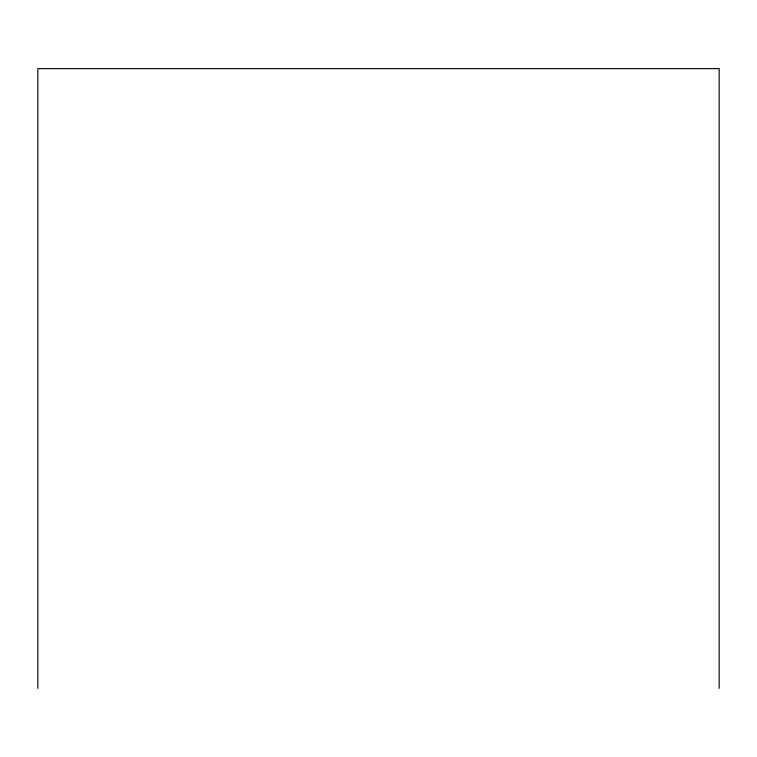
<?xml version="1.0" encoding="UTF-8"?>
<svg xmlns="http://www.w3.org/2000/svg" width="757" height="757" viewBox="0 0 757 757"><rect width="100%" height="100%" fill="white"/><g stroke="black" fill="none" stroke-linecap="round" stroke-linejoin="round"><path stroke-width="1.14" d="M719.15 688.387L719.15 68.613L37.85 68.613L37.85 688.387"/></g></svg>
